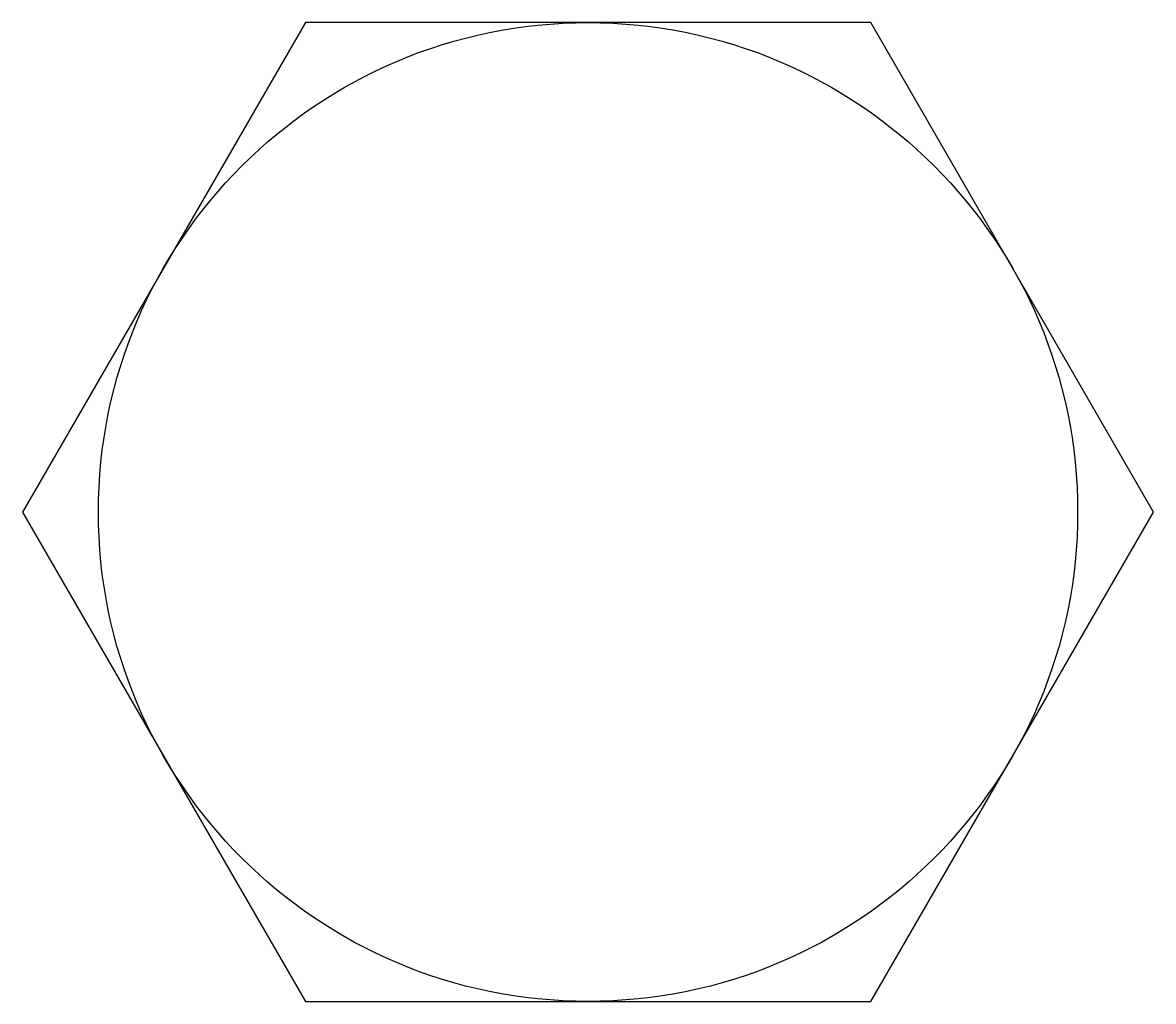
# Model space of a CAD drawing. Extents: x 181.72 to 183.46, y 306.45 to 307.95.
import ezdxf

# ---------------------------------------------------------------- set-up
doc = ezdxf.new("R2010")
doc.units = 0
doc.header["$LTSCALE"] = 0.5
doc.header["$MEASUREMENT"] = 0
doc.layers.add('DIMENSION', color=7, linetype='CONTINUOUS')

msp = doc.modelspace()

# ---------------------------------------------------------------- linework, layer by layer
at = {"layer": 'DIMENSION', "color": 2, "linetype": 'Continuous'}
msp.add_lwpolyline([(182.1567, 307.951), (181.7236, 307.201), (182.1567, 306.451), (183.0227, 306.451), (183.4557, 307.201), (183.0227, 307.951)], close=True, dxfattribs=at)
msp.add_circle((182.5897, 307.201), 0.75, dxfattribs=at)

doc.saveas('drawing.dxf')
